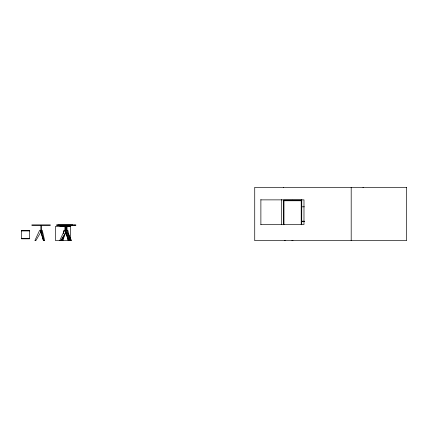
<?xml version="1.0" encoding="UTF-8"?>
<svg xmlns="http://www.w3.org/2000/svg" width="428" height="428" viewBox="0 0 428 428"><rect width="100%" height="100%" fill="white"/><g stroke="black" fill="none" stroke-linecap="round" stroke-linejoin="round"><path stroke-width="0.64" d="M64.125 230.264L63.381 233.474L64.136 230.264L67.817 230.264L70.192 240.525L68.266 240.525L65.885 232.318L65.891 230.264M62.049 239.241L61.75 240.525L62.975 240.525L64.81 234.212M62.461 240.525L63.355 236.679M64.516 230.264L59.765 240.525L61.488 240.525L66.244 232.318M41.286 230.408L41.297 232.174L40.681 232.174M60.787 240.525L65.543 232.318L65.532 225.947M301.21 224.711L301.21 200.764L301.724 200.251L283.459 200.251L283.459 224.775M260.882 199.871L303.982 199.871L303.982 224.502L260.882 224.502M283.459 200.149L292.517 200.149M292.618 200.149L301.676 200.149M283.459 200.251L283.973 200.764L301.21 200.764M301.724 206.815L304.394 206.815M301.724 221.185L304.394 221.185M301.724 221.592L304.394 221.592M31.849 224.919L50.317 224.919M75.879 224.919L56.464 224.919L56.464 225.289L75.879 225.289M31.849 225.289L50.317 225.289M40.681 230.264L39.66 230.264L34.903 240.525L35.931 240.525L40.681 232.318L40.847 230.408M21.4 230.933L29.505 230.933M65.543 232.174L66.131 232.174M21.4 238.316L29.505 238.316M43.405 240.525L44.63 240.525L42.249 230.264L41.035 230.264L41.035 232.318L43.41 240.525L41.024 232.318M284.342 240.525L285.251 240.525M291.901 240.525L292.987 240.525M35.219 240.68L35.615 240.68M43.822 240.68L44.218 240.68M70.77 240.68L71.16 240.68M66.014 232.864L66.65 233.961M69.502 238.883L70.454 240.525L71.481 240.525L68.405 233.886M65.891 232.318L68.266 240.525M67.105 230.264L69.491 240.525M66.404 230.264L68.78 240.525M41.543 230.264L43.918 240.525M363.088 187.32L363.088 187.689M351.19 187.32L351.19 240.68M301.777 199.667L301.724 224.775M283.973 200.764L283.973 224.711M283.459 187.32L283.459 187.689M281.405 199.512L281.405 224.743M260.882 199.512L260.882 224.743M74.932 224.919L74.932 225.289M72.872 225.289L72.872 224.871L57.764 224.871L57.764 225.289M70.818 225.289L70.818 226.107L59.818 226.107L59.818 225.289M70.406 225.289L70.406 226.107M67.041 225.289L67.019 230.307M66.41 225.326L66.41 230.307M66.319 225.326L66.319 230.307M65.687 225.289L65.709 232.174M64.922 225.947L64.922 230.307M41.457 225.326L41.457 230.307M40.847 225.326L40.847 232.174M406.6 187.32L254.73 187.32L254.73 240.68L406.6 240.68L406.6 187.32M70.657 226.316L55.57 226.316L55.57 240.68L70.657 240.68L70.657 226.316M29.505 230.419L21.4 230.419L21.4 238.829L29.505 238.829L29.505 230.419"/></g></svg>
